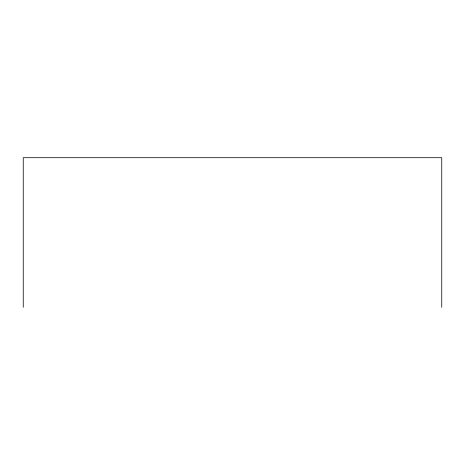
<?xml version="1.0" encoding="UTF-8"?>
<svg xmlns="http://www.w3.org/2000/svg" width="465" height="465" viewBox="0 0 465 465"><rect width="100%" height="100%" fill="white"/><g stroke="black" fill="none" stroke-linecap="round" stroke-linejoin="round"><path stroke-width="0.7" d="M441.75 307.301L441.75 157.699L23.25 157.699L23.25 307.301"/></g></svg>
